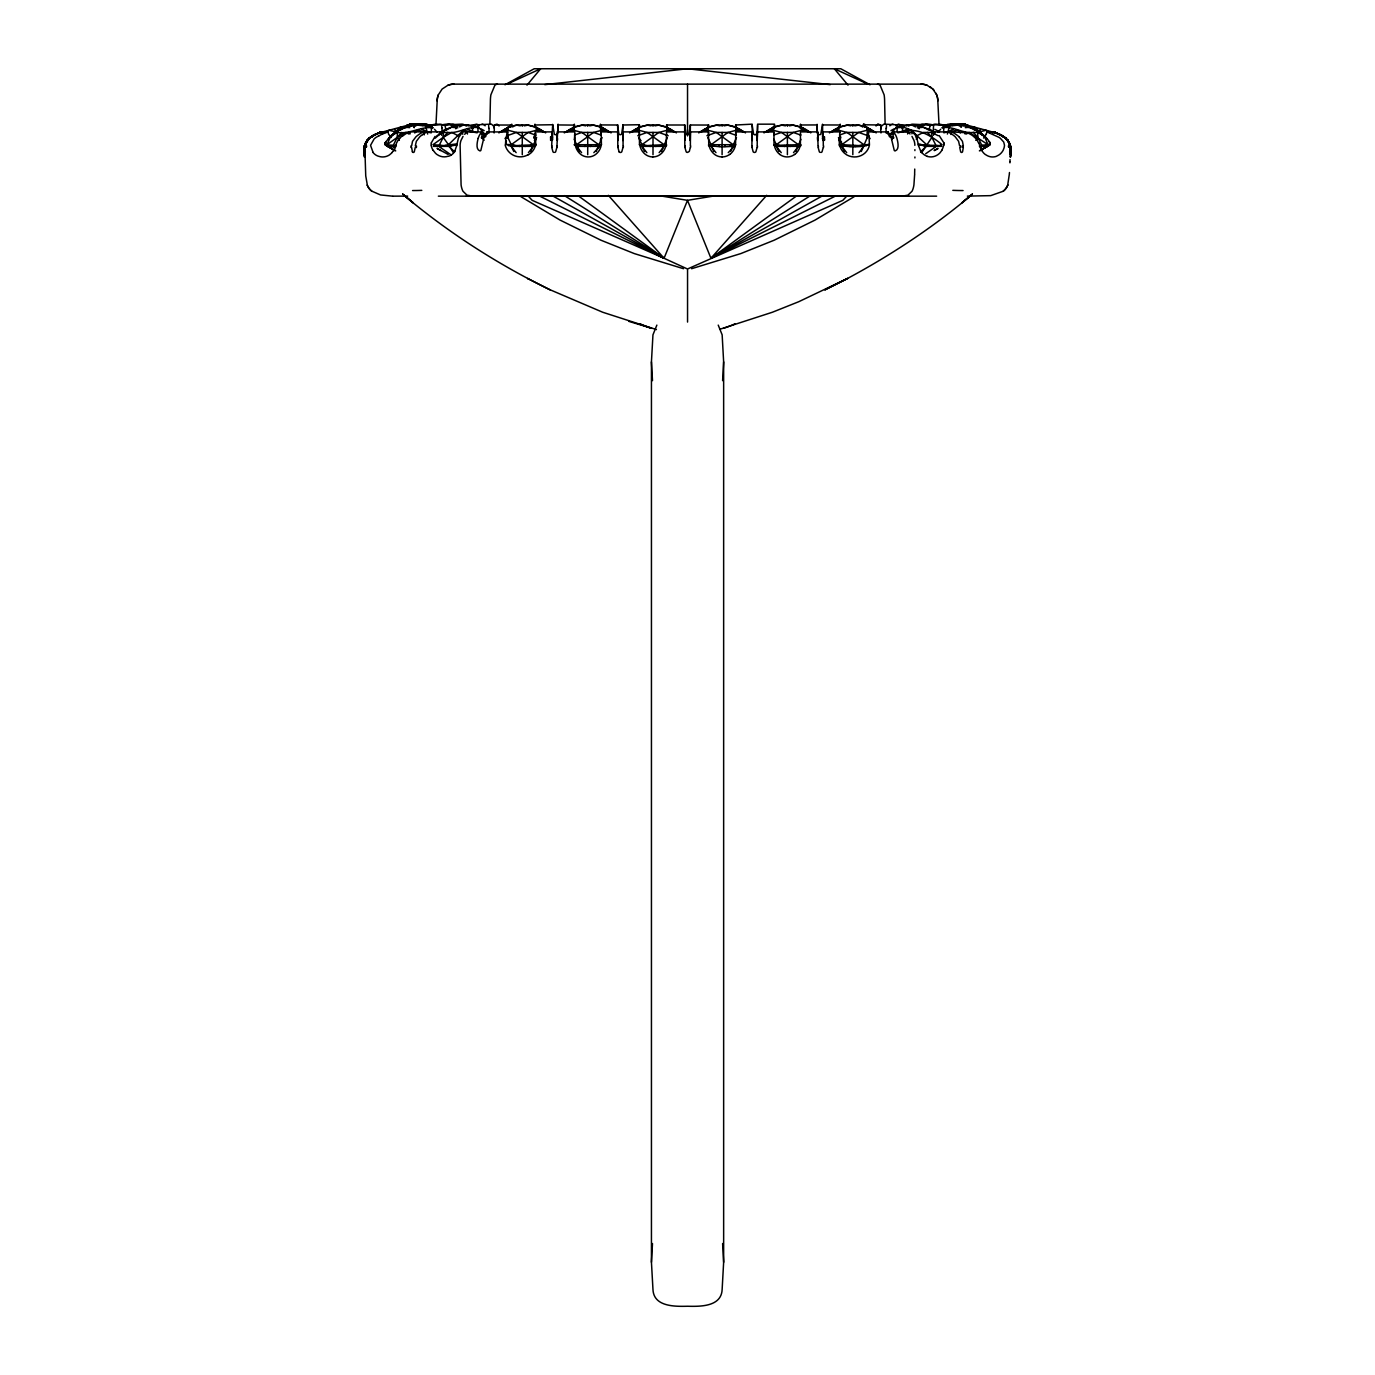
<?xml version="1.0" encoding="UTF-8"?>
<svg xmlns="http://www.w3.org/2000/svg" width="1375" height="1375" viewBox="0 0 1375 1375"><rect width="100%" height="100%" fill="white"/><g stroke="black" fill="none" stroke-linecap="round" stroke-linejoin="round"><path stroke-width="1.5" d="M510.623 124.73L510.4 127.222M684.681 124.73L686.073 134.131A1.977 1.856 -5 0 0 688.909 134.131L690.388 124.73M735.762 128.717L735.677 125.005L752.177 124.162L752.245 137.139M1009.663 151.68A15.658 1.323 86.1 0 0 1010.092 154.189L1010.075 154.928M364.925 153.398L364.942 151.027L365.733 175.862L367.314 184.989M504.986 138.669L507.066 135.73L508.131 127.239C517.567 124.128 528.292 123.836 537.47 127.841M536.422 130.281L536.422 127.239L543.795 131.794L536.422 130.281L528.12 132.43L516.433 132.43L508.131 130.281L500.758 131.794L508.131 127.239L507.066 127.841M601.855 130.281L601.855 127.239L609.228 131.794L601.855 130.281L593.57 132.43L581.866 132.43L573.581 130.281L573.581 127.239C583 124.128 593.742 123.836 602.92 127.841M617.633 124.73L617.925 140.508L617.822 137.552M667.133 130.281L667.133 127.239L674.506 131.794L667.133 130.281L658.848 132.43L647.144 132.43L638.859 130.281L638.859 127.239C648.278 124.128 659.02 123.836 668.198 127.841M684.647 125.452L684.819 145.939M736.244 130.281L736.244 127.239L743.617 131.794L736.244 130.281L727.959 132.43L716.255 132.43L707.97 130.281L707.97 127.239C717.389 124.128 728.131 123.836 737.309 127.841M690.388 145.939L690.422 131.897L708.538 131.897L708.52 134.87M801.522 130.281L801.522 127.239L808.895 131.794L801.522 130.281L793.237 132.43L781.533 132.43L773.248 130.281L773.248 127.239C785.709 122.977 800.439 124.197 810.786 132.894M822.611 125.417L822.611 132.877M870.117 138.669L868.038 135.73L866.972 127.239L874.345 131.794L866.972 130.281L858.67 132.43L846.983 132.43L838.681 130.281L838.681 127.239C848.117 124.128 858.859 123.836 868.038 127.841M364.925 154.894L364.925 153.038M364.925 153.691L365.097 146.283M774.675 127.033L774.503 124.162L757.556 124.18L757.178 140.542M817.197 125.417L817.231 132.877M914.908 156.973L914.908 157.953M617.581 125.452L618.922 134.131A1.805 1.702 -5.3 0 0 621.62 134.131L623.013 124.73M666.48 134.114L666.239 144.323A5.964 2.32 -77.6 0 1 666.188 145.045M823.075 133.633L823.058 134.492M823.075 132.275L822.783 140.439M800.542 126.981L800.525 124.145L800.577 127.858M867.384 133.203L867.402 131.897L888.009 131.897M411.606 145.956L412.534 141.298L415.989 136.761A39.084 27.741 -89.9 0 1 418.962 134.458L419.409 134.148A77.069 54.691 -89.9 0 1 423.294 131.88L409.509 131.88L407.172 132.98A55.241 46.303 69.4 0 0 402.806 135.919M455.847 128.837L455.761 125.417M622.875 137.139L623.03 125.417M623.064 145.939L623.098 131.897L639.392 131.897L639.358 134.372M817.678 132.275L817.695 140.508L817.592 139.098M822.594 133.513L822.525 137.156M867.402 132.98L866.955 138.497M364.925 152.47L365.148 145.045A5.861 5.277 -64.5 0 1 365.2 144.392L367.417 140.078L372.212 136.211M722.133 156.939L721.308 156.922A12.753 12.753 0 0 1 714.587 154.412A15.108 14.988 54.4 0 1 708.95 145.028A5.947 2.2 77.8 0 1 708.761 144.358L708.52 135.248M735.677 124.73L735.642 127.033M939.005 124.18L937.819 100.977A15.744 14.575 90 0 0 936.633 94.789L932.886 89.066L927.163 85.319A19.491 18.047 90 0 0 920.975 84.133L454.025 84.133A19.491 18.047 -90 0 0 447.82 85.319L442.114 89.066L438.367 94.772A15.744 14.575 -90 0 0 437.181 100.977L435.995 124.18M639.392 131.948L639.358 134.888M774.108 131.948L757.35 131.897L756.302 134.131A1.736 1.633 -5.3 0 1 755.339 134.681M886.359 128.253L886.445 125.417M774.4 124.97L774.314 128.734M364.942 151.817L365.045 147.555M639.358 135.214L639.495 144.341A5.947 2.2 77.9 0 0 639.684 145.045M639.444 124.73L623.03 125.005M751.919 145.939L751.953 131.897L735.677 131.897L735.711 134.991M773.987 135.386L774.108 132.636L774.005 134.767M364.942 151.233L365.011 148.414L364.977 149.6M557.081 140.216L557.167 136.761M574.475 125.108L557.941 124.936A61.548 1.341 89.9 0 1 558.078 124.18L557.906 132.877M639.358 128.717L639.444 125.159L639.495 127.033M574.475 125.159L574.406 127.841M708.538 132.361L708.452 135.3M708.434 128.717L708.52 125.056L690.388 125.005M364.959 150.305L364.994 149.377M914.736 169.056L914.616 174.573M1010.023 159.603L1009.972 161.614M575.025 144.289L574.75 131.897L557.373 131.897M914.598 175.003L913.928 184.886A14.094 5.448 -90 0 1 912.003 191.28L907.913 195.181L902.206 196.161M364.994 148.775L365.062 147.263M839.678 135.523L839.833 131.897L823.075 131.897M1009.972 161.734L1009.938 162.852M365.028 148.036L366.541 141.213M823.316 145.956L823.178 134.148M840.005 124.936L839.884 127.686M489.895 124.18L490.394 100.977A15.692 6.067 -90 0 1 490.892 94.789L494.863 85.319A19.628 7.58 -90 0 1 497.458 84.133A19.628 7.597 90 0 0 496.186 84.408M556.961 145.939L557.528 133.461M757.178 145.939L757.35 132.275M774.005 134.905L781.533 132.43L798.428 144.684L800.989 144.719M963.325 147.434L962.552 151.8A1.753 1.22 88.6 0 1 960.661 151.817L959.733 147.452M365.045 147.297L365.131 145.647M773.97 135.575L774.005 144.358A5.912 2.234 78.2 0 0 774.177 145.045M623.047 139.236L623.098 132.275M557.253 134.303L557.27 134.148A76.948 1.684 89.9 0 1 557.373 131.794M622.789 138.806L622.806 140.542L622.858 137.552M365.097 146.094L366.231 141.728M386.031 141.642L385.241 144.873L394.848 150.58M880.894 125.417L880.808 129.198M552.612 139.803L552.595 137.552M690.233 137.139L690.388 125.417M718.231 325.102L722.15 334.847L723.645 361.9L723.645 1262.233L722.15 1289.269C721.566 1306.834 700.253 1306.559 687.552 1306.25C674.833 1306.559 653.538 1306.834 652.953 1289.269L651.441 1262.233L651.441 361.9L652.953 334.847L656.872 325.102M666.652 124.73L666.72 128.717M651.441 1262.233L652.489 1243.516M722.614 380.652L723.645 361.9M901.966 128.562L902.069 127.05M919.273 125.417L919.187 128.837M415.319 145.956L416.35 141.298L419.788 136.761A38.242 27.156 89.9 0 1 422.555 134.612M690.216 137.552L690.147 140.542M757.333 137.139L757.625 125.452M1009.422 173.439L1009.473 172.511M1009.387 173.903L1007.72 184.886M557.425 140.439L557.562 138.652M839.3 138.978L839.334 144.031A5.844 2.441 76.8 0 0 839.609 145.045A14.867 14.764 51.2 0 0 846.038 154.378A15.314 15.314 0 0 0 847.241 155.152A15.778 15.778 0 0 0 863.139 154.447A14.334 14.317 0 0 0 869.447 145.062M757.316 137.552L757.264 140.439M897.153 125.417L897.102 130.969M477.984 130.969L477.933 125.538M967.519 127.256L967.862 125.022L965.8 124.695M415.216 147.469L414.287 151.817A1.753 1.238 -88.6 0 1 412.38 151.834M622.978 147.452L621.775 151.8A1.753 1.753 0 0 1 619.042 151.852M757.092 147.434L755.889 151.8A1.77 1.77 0 0 1 753.173 151.834L752.005 147.452M823.23 147.452L822.027 151.817A1.788 1.788 0 0 1 821.081 152.436M902.241 125.366L898.459 124.111L895.623 125.692M556.875 147.434L555.655 151.8A1.788 1.788 0 0 1 554.709 152.419M902.258 125.108L883.936 124.111L881.495 126.122A11.069 2.887 -89.2 0 0 880.877 127.806L880.67 128.752M690.302 147.452L689.339 151.37L687.603 152.453M600.377 124.162L600.119 127.033M893.509 132.275L893.131 135.334A11.138 3.369 88.8 0 1 891.705 139.597M887.975 132.275L887.769 134.08M431.372 130.573L431.423 124.936M534.772 127.033L534.978 124.162M535.666 144.014L535.683 138.566M869.464 144.65L869.086 138.273M933.573 125.417L933.35 129.198A10.725 7.27 -89.8 0 0 933.848 132.928L933.453 135.317M601.425 144.375L601.133 131.897L617.702 131.897L617.805 145.939M824.502 140.422L824.502 136.761M550.602 140.422L550.602 136.761M752.297 140.508L752.263 137.552M555.362 134.716A1.839 1.753 0 0 1 554.366 134.166L552.612 124.403A70.606 1.495 -89.9 0 0 552.561 124.73L535.133 125.005L535.253 127.686M961.056 125.417L967.295 124.919M574.338 124.162L574.32 127.033M907.878 132.395L907.603 133.977M365.183 144.719L367.417 140.078L372.848 135.85M365.355 143.963A5.912 5.156 -63.7 0 0 365.2 145.045L365.544 143.189M367.658 139.803L365.217 144.409A5.861 5.225 -65.7 0 0 365.183 145.045L369.308 138.239A21.57 21.536 79.9 0 1 371.336 136.761A32.88 32.502 62.2 0 1 373.072 135.712L374.086 135.162A35.011 34.977 23.7 0 0 371.319 136.761A21.914 21.656 65.7 0 0 369.239 138.256L367.022 140.577M916.334 139.391L916.936 135.73L911.814 130.281L903.719 127.239L895.95 127.841L889.625 134.905L889.316 136.572L893.595 138.342M934.966 132.395L934.003 133.066M912.467 132.275L893.544 131.897A68.372 18.184 89.9 0 1 896.053 135.953L896.38 136.761A22.12 5.895 90 0 1 896.947 138.445C897.909 142.02 899.645 149.428 895.159 150.923A1.753 1.753 0 0 1 894.283 150.511L891.189 137.672A23.152 6.119 89.8 0 0 890.828 136.795L890.312 135.644M943.697 130.573L943.903 124.97L935.688 124.128A25.42 20.247 -80.4 0 0 934.141 124.266L929.638 125.881M943.989 125.228L939.503 125.022M944.075 125.056L940.38 124.386M890.553 136.916L888.645 134.578M891.98 137.5L890.725 135.936M921.181 144.444L918.448 143.894L918.259 144.873L939.314 145.561L942.081 144.684C930.995 135.472 916.902 126.998 902.034 131.794L907.758 128.752M941.755 146.352L926.286 146.352L923.725 145.681L923.914 144.719M921.663 152.659L931.923 137.363L931.631 130.281C920.494 125.847 907.311 122.272 895.95 127.841M928.881 146.248L929.07 145.269M933.539 146.523L933.711 145.561M937.475 146.523L937.664 145.561M940.603 146.248L940.792 145.269M989.072 141.642L990.275 143.069L989.605 144.444L979.67 145.561L979.481 146.523L981.475 146.919L981.802 145.252L977.866 137.363L973.363 132.43C962.328 133.805 952.738 125.486 941.892 127.841C958.719 120.794 980.564 127.377 990.275 143.069L989.45 145.183L980.255 150.58M981.475 146.919L983.606 145.561M983.417 146.523L985.273 145.561M985.119 146.3L986.734 145.269M980.306 150.408L987.697 146.352L988.023 144.684L984.173 135.73L977.47 132.43L973.363 132.43M988.728 145.681L988.917 144.719M989.691 142.381L989.862 144.873M989.914 143.825L990.103 142.863M505.863 138.273L505.467 144.667M456.637 145.784L455.005 150.562M690.267 140.439L690.422 132.275M431.252 142.948L435.102 136.383M534.188 138.325L534.566 136.606M535.202 138.514L534.411 140.473M365.183 145.045A5.998 5.414 -62.6 0 1 365.269 144.272L368.861 138.634A21.742 21.725 81.9 0 1 371.542 136.606M862.383 127.033L863.448 124.162M947.873 132.275L947.358 134.062M980.461 128.752L979.653 131.777L982.678 134.733M600.927 138.738L600.342 140.198M506.516 135.592L506.962 133.994M368.242 139.202L365.286 144.066A5.998 5.483 -60.9 0 0 365.131 145.045A5.912 5.259 -61.9 0 1 365.269 143.928L365.681 142.811M557.82 132.705L557.941 125.417M365.286 144.031L365.578 143.069M951.294 133.633L951.019 134.492M478.122 138.359C477.297 141.917 475.406 149.428 479.944 150.923A1.753 1.753 0 0 0 480.82 150.511L483.914 137.672A23.152 6.119 -89.8 0 1 484.275 136.795L484.791 135.644M987.061 132.275L994.142 132.172A68.011 65.416 -89.8 0 1 1001.808 135.592A33.12 32.742 -61.7 0 1 1003.664 136.761L1007.858 140.405L1009.748 144.238A5.998 5.483 60.7 0 1 1009.869 145.045A5.912 5.277 61.8 0 0 1009.731 143.911C1004.523 136.125 1009.439 140.817 1009.903 146.077M987.147 132L998.955 137.311A22.756 21.828 -84.3 0 1 1000.433 138.359L1003.698 142.02L1004.489 145.2A11.034 8.25 84.7 0 1 1003.973 148.173L1003.08 150.459A16.672 11.722 89.8 0 1 997.528 155.702L996.084 156.441A23.512 16.483 -89 0 1 991.461 156.905A23.788 16.672 -89.4 0 1 989.966 156.647A22.533 15.692 89.1 0 1 985.548 154.584L985.359 154.55A19.216 13.252 87.8 0 1 983.538 152.9L981.544 150.425M992.681 134.028L993.506 131.931A79.698 78.203 -21.7 0 1 998.577 133.925M1009.817 144.702L1007.978 140.559L1003.664 136.761A38.964 38.947 -87.2 0 0 999.487 134.458L998.869 134.148A77.55 76.02 21.9 0 0 993.489 131.966L993.489 131.966A79.011 78.925 37 0 1 998.542 133.977L998.577 134.028A79.681 78.048 -19 0 0 993.472 132A76.622 76.553 -18.1 0 1 998.817 134.114L1000.192 134.802M823.952 139.442L824.089 137.38M965.491 132.275L964.906 133.856M391.205 136.847L397.53 130.281C408.702 125.795 421.816 122.289 433.194 127.841C421.145 126.053 410.042 134.423 397.633 132.43L390.913 135.73L384.828 143.069L385.241 144.873L395.725 150.872M551.014 139.82L551.152 137.775M846.983 195.869L842.841 200.338L687.5 269.002L664.056 258.277L687.5 200.338L714.605 195.869M394.797 150.408L387.406 146.352L387.08 144.684L390.913 135.73L397.53 130.281L397.238 137.363L393.302 145.252L393.628 146.919L395.622 146.523L395.433 145.561L386.186 144.719L385 142.863M986.425 133.977L983.589 138.05M530.698 151.508L536.645 137.517M596.148 151.508L602.078 137.517M661.427 151.508L667.373 137.517M730.538 151.508L736.467 137.517M795.816 151.508L800.92 139.305M861.266 151.508L868.038 135.73L858.67 132.43L841.792 144.684L839.231 144.719M385.189 143.825L385.413 142.381M876.013 125.984L877.886 124.162M365.819 142.484L367.314 140.216M941.892 150.356L939.933 152.917A19.405 13.75 88.3 0 1 938.214 154.395L937.991 154.602A23.323 16.345 -89.4 0 1 928.073 156.595L927.3 156.458M557.391 133.684L557.081 134.131A1.736 1.633 -5.4 0 1 556.119 134.681M393.594 150.425L392.167 152.367M463.031 136.383L461.02 140.405A8.68 3.352 90 0 0 460.109 145.166L461.089 184.989A14.094 5.448 -90 0 0 462.997 191.28L466.984 195.147L472.691 196.161M398.389 139.666L396.516 143.034A6.497 2.338 -71.8 0 0 396.103 145.011M975.734 140.284L977.866 137.363L977.573 130.281L982.455 135.575M528.413 152.659L533.311 146.352L535.872 145.681M593.845 152.659L601.322 144.719L574.114 144.719L576.675 146.352L598.744 146.352M659.123 152.659L664.039 146.352L666.6 145.681M728.234 152.659L735.711 144.719L708.503 144.719M793.513 152.659L798.428 146.352L800.989 145.681M858.962 152.659L863.861 146.352L868.862 144.444L858.447 145.561L841.792 144.684L838.458 137.517M889.848 125.812L891.189 124.609M366.936 140.662L367.984 139.477A20.436 19.662 -89.9 0 1 371.336 136.778A32.914 32.536 46.8 0 1 373.089 135.73L373.158 135.661A71.019 68.32 89.8 0 1 381.597 131.931L383.917 131.897M388.231 138.995L390.913 135.73M526.986 85.13L540.667 68.75L506.945 84.202M367.177 140.439A8.68 8.044 -90 0 0 364.994 145.166A8.68 8.044 90 0 1 367.177 140.439L368.947 138.566A20.986 20.986 0 0 1 371.336 136.761A33.808 33.773 -32.4 0 1 373.708 135.352A28.72 28.669 -34 0 0 368.844 138.583A29.494 29.459 6.5 0 1 374.172 135.162L374.052 135.18M464.647 134.303L466.95 132M766.683 195.319L710.944 258.277L687.5 200.338L660.395 195.869M938.111 132.086L940.637 129.25M640.664 140.577L639.53 138.72M401.741 132.43L397.238 137.363L387.08 144.684M481.508 138.342L485.787 136.572L485.478 134.905L479.153 127.841C468.308 125.486 458.734 133.908 447.683 132.43L443.18 137.363L433.022 144.684L443.661 145.561L456.655 143.894L456.844 144.873L448.817 146.352L433.348 146.352M414.786 132.997L417.347 130.281L431.269 132.825M453.441 152.659L448.491 144.684L463.289 130.281L477.211 132.825M478.139 138.445A22.12 5.895 -90 0 1 478.723 136.881L479.067 136.005A68.372 18.184 -89.9 0 1 481.559 131.966L462.636 131.88L458.958 137.036A24.836 6.961 -87.7 0 0 458.717 137.483A22 6.153 -87.7 0 0 458.287 138.634L456.741 145.045A11.258 7.305 -85.4 0 1 456.672 145.802M399.541 138.273L402.634 135.644M390.895 136.211L400.297 127.239L406.209 127.6M920.511 151.852L926.286 146.352M481.319 137.38L486.458 134.578M908.617 125.881L911.212 124.42A22.241 13.475 82.3 0 1 912.588 124.18L929.827 125.005L928.623 124.73A67.392 47.644 -89.9 0 0 926.183 124.317L923.742 124.111A30.491 21.57 -89.9 0 0 922.041 124.162L917.228 125.984M971.317 195.164C933.195 227.27 891.413 254.908 847.533 278.455L798.755 301.709L772.389 312.245L719.727 329.312M438.522 134.372C449.23 125.228 466.125 122.272 479.153 127.841M1003.114 191.28A14.094 13.045 -90 0 0 1007.772 185.041A14.094 13.045 90 0 1 1003.114 191.28L990.688 195.645L967.364 196.109M795.781 196.505L710.944 258.277L835.57 195.989M921.044 125.984L925.839 124.162A30.611 21.639 89.9 0 1 927.575 124.111L928.778 124.18A61.514 43.467 89.9 0 1 932.422 124.747L942.081 125.005M902.275 126.225L903.822 125.091L902.017 131.794L897.892 132.825M948.217 126.225L949.781 125.091L947.959 131.794L943.834 132.825M925.702 153.725L935.533 146.919L935.859 145.252L931.923 137.363L927.42 132.43L923.33 132.43L916.936 135.73L926.612 144.684M422.538 134.595L423.208 134.148A77.069 54.742 89.9 0 1 427.092 131.88L440.911 131.88L441.667 135.3M385.688 132.464L388.97 130.281L395.433 131.794L394.642 128.752M440.086 132.43L440.945 132.017M533.311 146.352L511.242 146.352L506.241 144.444L511.242 144.684L528.12 132.43L535.614 135.077M579.288 151.508L576.675 144.684L593.57 132.43L601.047 135.077M664.039 146.352L641.953 146.352L639.392 144.719L641.953 144.684L658.848 132.43L668.198 135.73M713.677 151.508L711.064 144.684L727.959 132.43L735.436 135.077M798.428 146.352L776.342 146.352L773.781 144.719L776.342 144.684L793.237 132.43L800.714 135.077M396.997 131.777L401.569 128.752M447.511 128.752L442.939 131.777L443.472 130.281L443.18 137.363L439.244 145.252L439.57 146.919L451.034 154.859M854.253 196.642L815.048 220.086L774.125 240.23L740.816 253.584L691.591 268.709M810.614 195.594L710.944 258.277L822.972 195.525M498.867 132.894L505.433 128.855M564.317 132.894L570.866 128.855M573.581 130.281L566.208 131.794L573.581 127.239L572.516 127.841M629.595 132.894L636.161 128.855M638.859 130.281L631.486 131.794L638.859 127.239L637.794 127.841M698.706 132.894L705.255 128.855M707.97 130.281L700.597 131.794L707.97 127.239L706.905 127.841M763.984 132.894L770.55 128.855M773.248 130.281L765.875 131.794L773.248 127.239L772.183 127.841M829.434 132.894L835.983 128.855M838.681 130.281L831.308 131.794L838.681 127.239L837.616 127.841M372.247 136.194L373.209 135.644M979.378 150.872L989.966 144.736M934.312 150.58L938.042 148.466L934.364 150.408M890.914 130.625L894.283 128.769M504.986 84.769L534.188 68.75L840.812 68.75L870.014 84.769M379.036 135.644L376.234 137.277A21.811 20.866 85.7 0 0 374.206 138.806L370.648 145.131A11.223 8.439 -84.6 0 0 370.666 145.698L372.866 151.834M942.769 125.984L949.231 124.197M400.452 129.972L405.608 127.239L409.802 127.652M446.394 129.972L451.567 127.239L457.841 127.841M953.717 128.752L947.977 131.777L957.756 130.281L960.317 132.997M413.634 126.93L417.123 125.091L422.984 125.761M459.594 126.93L463.083 125.091L468.927 125.761M966.075 134.08L969.272 132.43L988.023 144.684M374.447 134.973L375.65 134.389M374.894 134.75L375.323 134.544A38.311 38.294 88.1 0 0 371.319 136.761A21.914 21.605 82.5 0 0 369.291 138.308M436.872 135.73L443.575 132.43L447.683 132.43M376.819 133.839L375.512 134.441A39.016 39.016 0 0 0 371.319 136.761A39.789 39.789 -87.1 0 1 375.822 134.32L381.288 132M387.991 131.931L382.422 134.028L381.614 131.983A76.948 76.931 -87.4 0 0 376.131 134.148L375.598 134.406A38.998 38.998 0 0 0 371.319 136.761A39.789 39.772 -88.3 0 1 375.822 134.32L376.183 134.131A76.948 76.88 18.3 0 1 381.58 131.897L388.111 132.275A24.2 20.522 87 0 0 388.558 134.062L391.033 137.569M943.353 125.709L948.028 124.334M382.525 133.994L381.133 134.612A50.909 48.28 -83 0 0 379.087 135.747M500.775 131.777L508.131 128.752M566.225 131.777L573.564 128.752M631.503 131.777L638.859 128.752M700.614 131.777L707.97 128.752M765.892 131.777L773.248 128.752M831.325 131.777L838.681 128.752M477.847 124.987L479.016 124.575M574.389 135.077L581.866 132.43L598.744 144.684M637.794 135.73L647.144 132.43L664.039 144.684L666.6 144.719M706.905 135.73L716.255 132.43L733.15 144.684M839.489 135.077L846.983 132.43L863.861 144.684M723.336 328.316L723.714 328.195A94.463 94.463 0 0 0 726.739 327.233L732.394 325.033A38.655 38.655 0 0 0 734.852 323.795M508.939 127.291L516.433 125.091L520.317 125.847M574.389 127.291L581.866 125.091L585.767 125.847M639.667 127.291L647.144 125.091L651.045 125.847M708.778 127.291L716.255 125.091L720.156 125.847M774.056 127.291L781.533 125.091L785.434 125.847M839.489 127.291L846.983 125.091L850.884 125.847M457.909 125.984L453.08 124.162A30.353 21.553 89.9 0 0 451.412 124.111L449.556 124.231A64.161 45.564 89.9 0 0 446.462 124.747L445.311 124.987L461.88 124.128A25.506 15.348 -82.3 0 1 463.048 124.266L466.297 125.881M380.978 132.43L408.306 125.091L412.259 125.658M892.048 124.266L893.028 124.111M889.625 134.905L893.75 133.856M533.311 144.684L516.433 132.43L507.066 135.73L511.242 144.684L516.656 145.561L535.872 144.719M638.619 137.517L641.953 144.684L647.384 145.561L664.039 144.684M773.85 139.305L776.342 144.684L779.023 145.269L798.428 144.684M904.166 125.847L907.93 125.091M950.108 125.847L953.872 125.091M431.355 124.919L432.472 124.73M482.041 195.955L479.961 196.109M431.527 124.884L439.897 124.162A23.186 18.408 80.6 0 1 441.272 124.352L445.311 125.898L445.586 129.198A10.725 7.906 -89.8 0 1 445.569 130.127M524.219 125.847L528.12 125.091L535.614 127.291M589.669 125.847L593.57 125.091L601.047 127.291M654.947 125.847L658.848 125.091L666.325 127.291A79.458 1.186 88.5 0 1 666.359 127.016M724.058 125.847L727.959 125.091L735.436 127.291M789.336 125.847L793.237 125.091L800.714 127.291M854.769 125.847L858.67 125.091L866.164 127.291M432.541 124.695L436.82 124.162M954.009 124.506L965.525 124.661M409.337 124.678L407.241 125.005L411.881 125.005M407.584 127.273L407.241 125.005L410.403 124.523M407.464 126.38L407.963 124.884M407.378 125.812L418 124.42M408.702 124.764L408.925 124.73A70.589 70.572 87.2 0 1 411.52 124.403L414.442 124.162A60.448 60.414 35.1 0 0 408.925 124.747A74.989 72.136 89.8 0 1 411.778 124.369L414.425 124.162M956.192 124.214L954.405 124.438L966.642 124.816M958.512 124.111L963.445 124.386A75.144 72.291 -89.8 0 1 966.075 124.73A58.317 58.3 -65.8 0 0 959.939 124.094L959.011 124.111A28.875 28.841 -32.3 0 0 955.591 124.248L954.422 124.438L957.344 124.128M733.15 146.352L722.098 146.919L708.503 145.681M962.844 125.658L966.797 125.091L994.125 132.43M863.861 146.352L852.827 146.919L839.231 145.681M409.475 124.661L420.595 124.438L417.003 124.111L418.069 124.145M409.956 124.592L411.898 124.352M410.472 124.523L417.398 124.128A27.569 27.277 -88.9 0 1 418.223 124.162L420.578 124.438L418.223 124.162A29.202 28.084 89.7 0 0 417.416 124.128A27.569 27.277 88 0 1 418.223 124.162A30.37 30.353 0 0 0 415.886 124.128L415.061 124.128A57.973 57.956 66.1 0 0 408.925 124.747A67.53 67.513 -87.1 0 1 412.328 124.317L416.109 124.111A28.703 28.669 31.9 0 1 419.409 124.248L421.077 124.523M906.177 125.761L912.02 125.091L915.509 126.93M952.119 125.761L957.98 125.091L961.469 126.93M544.792 84.631L687.5 68.75L830.208 84.631M877.989 124.145L880.911 125.005L864.583 124.798M387.406 146.352L393.628 146.919M917.262 127.841L923.536 127.239L928.709 129.972M965.302 127.652L969.478 127.239L974.652 129.972M412.07 124.334L413.136 124.248A64.298 64.298 0 0 0 408.925 124.747A63.061 62.734 -4.2 0 1 413.548 124.317M413.48 124.214L413.634 124.214A63.13 63.009 -1.9 0 0 408.908 124.644A71.053 70.022 -58.5 0 1 411.589 124.317L417.227 124.111M956.57 124.18L956.777 124.162A29.803 28.669 -89.7 0 1 957.859 124.111L962.105 124.266M968.894 127.6L974.789 127.239L979.636 131.794L986.133 130.281L989.416 132.464M415.817 124.111A30.491 30.491 0 0 1 418.223 124.162A30.663 30.645 -88.3 0 0 415.748 124.111L413.72 124.197L415.834 124.111A30.68 30.663 -87.5 0 1 418.223 124.162A30.353 30.353 88.3 0 0 415.886 124.111L416.109 124.111A28.755 28.737 28 0 1 419.409 124.266L419.994 124.334M949.988 124.145L952.686 124.111M414.597 124.145L414.666 124.145A31.728 31.694 1.8 0 1 419.409 124.266A29.666 29.648 -28.3 0 0 415.559 124.128A29.734 29.717 -32.2 0 1 419.409 124.248A31.694 31.677 -2.2 0 0 414.769 124.162L414.098 124.18A61.6 61.583 -87.3 0 0 408.925 124.747A67.684 66.55 -54.6 0 1 412.517 124.403L413.411 124.231A64.195 64.178 87 0 0 408.925 124.747A59.744 59.709 -36.5 0 1 414.614 124.145A59.709 59.692 -55.8 0 0 408.925 124.73A67.358 67.358 0 0 1 412.362 124.317M421.798 190.369L419.65 190.438A70.916 5.019 -6 0 1 416.195 190.523L412.569 190.558M950.348 124.128L953.545 124.145M957.636 124.128L959.939 124.128A58.352 58.317 -33 0 1 966.075 124.764A67.547 67.547 0 0 0 962.689 124.317L959.784 124.128M415.284 124.128L416.35 124.111M961.125 124.197L959.269 124.111A30.903 30.886 87.5 0 0 956.777 124.162A28.6 28.291 85.4 0 1 958.048 124.111L958.289 124.111M473.241 196.161L478.345 196.109M407.636 196.109L393.147 196.161M510.434 125.056L494.192 125.005L497.097 124.145L499.091 125.984M600.566 124.936L617.633 125.005M684.681 125.005L666.634 125.005L666.686 126.998M800.508 125.005L817.197 124.936A67.495 1.255 -89.9 0 0 817.111 124.317L817.386 132.705M840.005 125.005L822.611 124.936A64.195 1.169 89.9 0 0 822.508 124.231L820.823 134.131A1.822 1.719 -5.2 0 1 819.844 134.681M434.981 125.005L431.08 125.005L442.664 124.73A67.323 47.781 -89.9 0 1 445.122 124.317L447.597 124.111A30.422 21.588 -89.9 0 1 449.281 124.162L454.094 125.984M764.517 131.691L768.797 131.691M487.094 131.897L507.616 131.983M551.977 131.897L535.202 131.897L535.528 136.761M817.678 131.897L800.491 131.897L800.405 144.306A5.947 2.32 -77.9 0 1 800.353 145.045A15.108 15.108 0 0 1 794.681 154.516M934.209 131.897L947.959 131.897A76.828 54.33 -89.9 0 1 951.792 134.148L952.239 134.441A38.998 27.569 -89.9 0 1 955.195 136.744L958.598 141.298L959.63 145.939M927.42 132.43L931.528 132.43L938.231 135.73M466.297 196.023L908.703 196.023M438.367 196.161L936.633 196.161M415.955 124.111L416.952 124.111M652.816 156.939L652.163 156.922A12.633 12.633 0 0 1 645.373 154.412A15.108 14.988 54.6 0 1 639.753 145.028M894.988 196.109L892.959 195.955M896.569 196.109L902.017 196.161M963.067 190.558L958.908 190.523A70.916 5.019 6 0 1 955.505 190.438L952.806 190.352M392.58 196.161L380.531 194.941L371.92 191.211A14.094 13.045 -90 0 1 367.228 185.041A14.094 13.045 90 0 0 371.886 191.28M424.995 124.145L421.541 124.145L426.508 124.266M481.972 124.111L482.952 124.266M962.328 124.283L963.256 124.369A71.208 70.159 58.3 0 1 966.092 124.661A63.611 63.473 2.5 0 0 961.641 124.128L960.919 124.18A61.858 61.823 87.3 0 1 966.075 124.747A64.728 63.645 54.4 0 0 961.658 124.352A63.525 63.198 4.5 0 1 966.058 124.85A67.478 67.461 -87.2 0 0 962.655 124.317L961.795 124.231A64.694 64.677 87.1 0 1 966.075 124.747A60.156 60.122 37.1 0 0 960.523 124.162L960.352 124.145A31.9 31.883 2.9 0 0 955.591 124.248A28.944 28.909 -28.2 0 1 959.028 124.111M960.884 124.18L961.073 124.18A61.634 61.634 0 0 1 966.075 124.747A60.105 60.087 55.1 0 0 960.506 124.128L960.403 124.145A31.934 31.9 -2.5 0 0 955.591 124.266A29.837 29.82 28.4 0 1 959.544 124.128A29.923 29.906 33.2 0 0 955.591 124.248M425.305 124.162L431.819 125.692M961.916 124.248L962.964 124.352M986.562 146.248L987.697 146.352M963.136 124.369L965.112 124.592M957.017 124.42L961.125 125.005M426.955 124.334L432.18 125.984M921.044 145.183L923.725 145.681M467.173 125.091L470.938 125.847M421.231 125.091L424.995 125.847M863.723 124.111L864.033 124.231A64.642 8.078 -83.9 0 1 864.6 124.128M481.336 133.856L485.478 134.905M656.442 329.587L602.714 312.245L549.192 289.386C497.2 263.948 448.13 232.392 403.786 195.164M683.513 268.709L634.288 253.584L600.978 240.23L560.055 220.086L520.85 196.642M651.767 328.316L628.856 321.372M651.389 328.195L651.475 328.23A94.463 94.463 0 0 1 648.347 327.233L642.881 325.102A38.655 38.655 0 0 1 640.252 323.795M892.117 136.761L893.784 137.38M994.108 132.155L993.97 132.103A65.587 63.095 89.7 0 1 1002.461 135.953L1003.802 136.847A21.57 21.553 -81 0 1 1005.675 138.239L1006.38 138.858M866.972 128.752L874.328 131.777M801.522 128.752L808.878 131.777M736.244 128.752L743.6 131.777M667.133 128.752L674.489 131.777M601.855 128.752L609.211 131.777M536.422 128.752L543.778 131.777M996.617 133.152L998.542 133.994A79.011 78.908 32.5 0 0 993.506 131.948A76.639 76.536 -15.2 0 1 998.817 134.131L998.8 134.114A76.622 76.605 87.3 0 0 993.506 131.931A76.639 76.605 -86.9 0 1 998.869 134.148L998.766 134.114A76.588 76.588 0 0 0 993.506 131.931A76.639 76.605 -87.5 0 1 998.869 134.148L998.714 134.08A76.622 76.605 87.4 0 0 993.506 131.931M608.317 195.319L664.056 258.277L532.159 200.338L528.017 195.869M868.055 84.202L834.333 68.75L848.014 85.13M1005.709 138.308A21.931 21.605 -82.5 0 0 1003.647 136.795A38.93 38.93 -88.1 0 0 999.487 134.458L999.195 134.303A39.669 39.669 0 0 1 1003.681 136.744A21.003 21.003 0 0 1 1006.139 138.617L1008.27 140.938M539.43 195.989L664.056 258.277L579.219 196.505M550.086 289.833L527.57 278.455L528.378 278.867M458.167 135.73L451.773 132.43L443.18 137.363L448.491 144.684M409.028 134.08L405.831 132.43L397.238 137.363L399.369 140.284M467.328 128.752L473.069 131.777L471.281 125.091L472.828 126.225M421.386 128.752L427.127 131.777L425.322 125.091L426.886 126.225M1008.098 140.714L1006.758 139.202A20.934 20.144 89.9 0 0 1003.664 136.778A33.584 33.55 32.5 0 0 1001.378 135.403L1001.481 135.472A28.583 28.531 34.3 0 1 1006.156 138.583L1009.817 144.702M1001.361 135.403L1003.664 136.761A39.497 39.48 87.1 0 0 999.195 134.32A39.497 39.48 88.4 0 1 1003.681 136.744A34.959 34.925 -24.7 0 0 1000.88 135.145L1001.017 135.214A29.391 29.356 -6.8 0 1 1006.191 138.6A21.742 21.725 -82.2 0 0 1003.475 136.606M448.147 154.464L437.044 148.38L440.791 150.58M480.82 128.769L484.172 130.625M483.811 124.609L485.152 125.812M552.028 195.525L664.056 258.277L564.386 195.594M652.867 252.003L664.056 258.277M511.758 124.162L512.875 127.033M869.67 128.855L876.219 132.894M738.942 128.855L745.508 132.894M669.831 128.855L676.397 132.894M604.553 128.855L611.119 132.894M539.12 128.855L545.669 132.894M973.534 128.752L978.106 131.777M927.592 128.752L934.931 132.997M930.188 86.883L931.58 87.897M973.483 136.383L975.631 138.325M840.675 140.473L839.867 138.514A9.677 2.63 -78.7 0 1 839.627 136.727M402.72 194.064L413.239 202.83L402.72 194.064M802.587 127.841L805.2 130.161M908.067 132L910.027 133.942M939.228 135.644L943.903 142.931M448.817 146.352L454.592 151.852M958.994 136.761L962.431 141.298L963.342 145.939M912.536 131.897L914.788 134.612M932.886 89.066L934.038 90.355M434.466 129.25L436.992 132.086M1007.273 139.752L1009.216 142.57M984.173 135.73L986.872 138.995M479.394 125.692L476.781 124.128L472.828 125.039L491.408 124.111L493.608 126.122A11.069 2.887 89.2 0 1 494.227 127.806L494.295 129.198A10.588 3.369 89.4 0 1 494.106 132.963M841.792 144.684L841.792 146.352L846.691 152.659M776.342 144.684L776.342 146.352L781.258 152.659M711.064 146.352L715.98 152.659M641.953 144.684L641.953 146.352L646.869 152.659M576.675 146.352L581.573 152.659M511.242 144.684L511.242 146.352L516.141 152.659M911.969 136.383L913.98 140.405A8.68 3.352 -90 0 1 914.891 145.166L914.822 145.338M619.094 151.8L617.891 147.452M977.023 140.061L978.622 143.017M921.009 151.869L918.552 145.75M433.28 150.373L435.222 152.934A19.456 13.836 -87.7 0 0 436.923 154.464L437.216 154.636A23.306 16.448 -88.9 0 0 447.855 156.303L448.645 156.234A16.947 11.859 89.9 0 0 455.211 150.838M915.441 135.644L916.438 137.448M1008.614 141.47L1009.852 145.303M1008.769 141.711L1009.714 144.048M841.792 146.352L844.387 151.508M776.342 146.352L778.955 151.508M641.953 146.352L644.566 151.508M511.242 146.352L513.837 151.508M823.952 137.775L824.502 139.7M550.602 137.5L551.152 139.442M707.73 137.517L711.064 144.684M574.183 139.305L576.675 144.684M412.397 151.817L411.623 147.452M935.928 93.242L936.633 94.772A15.744 14.575 -90 0 1 937.819 100.977M1009.422 143.086L1007.686 140.216L1009.766 144.375A5.878 5.294 64.3 0 1 1009.869 145.045L1010.075 154.43M817.472 132.963L818.125 134.131A1.822 1.719 -5.2 0 0 819.087 134.681M410.231 133.856L409.647 132.275M552.303 140.439L551.994 134.062A76.948 1.633 -89.9 0 1 551.977 131.794M1009.319 142.811L1009.748 144.255A5.998 5.414 62.5 0 1 1009.817 145.045A5.912 5.156 63.6 0 0 1009.628 143.928M917.039 138.892L918.448 145.045A11.223 7.202 85.3 0 0 918.586 145.75M424.188 134.905L423.397 132.275M427.694 134.062L427.556 133.633A25.558 18.477 -89.5 0 1 427.109 132.327M868.038 133.994L868.467 135.575M752.159 140.439L751.953 132.275M508.097 138.497L507.616 132.086M840.194 124.162L840.417 127.033M840.555 136.606L840.847 137.947M1009.645 143.756L1009.766 144.375A5.861 5.225 65.6 0 1 1009.817 145.045L1009.628 143.722L1009.852 145.045M467.483 134.028L467.208 132.395M484.361 135.936L484.55 136.916M451.189 144.719L451.378 145.681M446.033 145.269L446.222 146.248M441.375 145.561L441.564 146.523M437.439 145.561L437.628 146.523M434.311 145.269L434.483 146.248M391.497 145.561L391.669 146.523M388.352 145.269L388.541 146.248M386.186 144.719L386.375 145.681M413.944 124.987L414.012 125.417A21.209 20.711 -71.1 0 1 414.236 126.998L414.219 127.755M600.583 125.056L600.652 128.734M487.334 134.08L487.128 132.275M708.52 127.033L708.52 124.73M481.594 132.275L481.972 135.334A11.138 3.369 -88.8 0 0 484.086 140.302M684.905 147.452L686.177 151.8A1.942 1.942 0 0 0 687.191 152.419M817.592 138.961L817.455 137.552M818.125 147.434L819.345 151.8A1.788 1.788 0 0 0 820.291 152.419M551.77 147.469L552.973 151.817A1.788 1.788 0 0 0 553.936 152.436M535.425 135.575L535.322 134.045M473.034 127.05L473.12 128.562M684.87 137.552L684.991 140.284L684.716 131.897L666.497 131.897L666.583 135.3M684.836 137.139L684.681 132.43M722.614 1243.516L723.645 1262.233M651.441 361.9L652.489 380.652M617.788 137.139L617.633 132.43M441.77 127.789L441.719 126.844A25.558 18.494 -89.6 0 0 441.65 125.4M1009.869 145.492L1009.972 148.191M494.209 125.417L494.295 128.253M488.658 125.417L488.744 128.253M1009.886 145.853L1010.058 152.178M1009.903 146.283L1009.955 147.297M817.781 134.148L818.039 145.939M1009.938 147.159L1010.006 149.17M885.105 124.18L884.606 100.977A15.692 6.084 -90 0 0 884.108 94.789L880.138 85.319A19.628 7.597 -90 0 0 877.525 84.133A19.628 7.58 90 0 1 878.831 84.408M1009.972 147.744L1010.075 152.745M551.684 145.956L552.527 126.844M1009.989 148.38L1010.041 150.614M1010.006 148.844L1010.023 149.875M552.595 137.156L552.544 133.822M864.755 127.205L864.72 125.314M735.762 135.3L735.694 131.983M1010.041 150.408L1010.058 152.006M800.525 135.283L800.508 134.114M752.211 125.452L753.62 134.131A1.77 1.702 0 0 0 754.961 134.75M735.711 135.231L735.556 144.341A5.947 2.338 -77.7 0 1 735.505 145.045A15.108 15.091 0 0 1 729.73 154.516M601.202 135.334L601.15 131.983M574.802 133.994L574.802 135.334M914.891 149.652L914.908 150.614M551.977 133.633L551.977 132.275M687.534 84.133L687.534 135.919M866.422 144.719L866.422 145.681M861.197 145.269L861.197 146.248M855.645 145.561L855.645 146.523M852.827 125.091L852.827 126.225M852.827 132.43L852.827 154.705M850.008 145.561L850.008 146.523M844.456 145.269L844.456 146.248M824.089 138.858L824.089 139.82M795.764 145.269L795.764 146.248M790.195 145.561L790.195 146.523M787.394 125.091L787.394 126.225M787.394 132.43L787.394 154.705M784.575 145.561L784.575 146.523M779.023 145.269L779.023 146.248M730.469 145.269L730.469 146.248M724.917 145.561L724.917 146.523M722.098 125.091L722.098 126.225M722.098 132.43L722.098 154.705M719.297 145.561L719.297 146.523M713.728 145.269L713.728 146.248M687.552 269.758L687.552 322.077M661.358 145.269L661.358 146.248M655.806 145.561L655.806 146.523M653.005 125.091L653.005 126.225M653.005 132.43L653.005 154.705M650.186 145.561L650.186 146.523M644.634 145.269L644.634 146.248M596.08 145.269L596.08 146.248M590.528 145.561L590.528 146.523M587.709 125.091L587.709 126.225M587.709 132.43L587.709 154.705M584.891 145.561L584.891 146.523M579.339 145.269L579.339 146.248M551.014 137.38L551.014 138.342M530.647 145.269L530.647 146.248M525.095 145.561L525.095 146.523M522.277 125.091L522.277 126.225M522.277 132.43L522.277 154.705M519.458 145.561L519.458 146.523M513.906 145.269L513.906 146.248M508.681 144.719L508.681 145.681M1007.823 140.439A8.68 8.044 -90 0 1 1010.006 145.166M418.086 124.609A61.222 56.702 60.2 0 1 421.472 124.352M365.337 151.697A15.658 1.341 -86.1 0 1 364.908 154.223M371.388 136.383A38.191 38.036 -13 0 1 375.839 133.994M381.906 131.742A77.928 76.467 -21.7 0 0 376.441 133.959A80.042 78.392 18.9 0 1 381.614 131.966L381.614 131.983A68.561 65.931 -89.7 0 0 372.539 135.936M376.148 134.131A76.931 76.914 0 0 1 381.58 131.897A76.966 76.931 -87.2 0 0 376.131 134.148A76.966 76.948 86.9 0 1 381.58 131.897A79.389 79.269 -32.5 0 0 376.458 134.011A79.389 79.303 -36.8 0 1 381.58 131.88A76.966 76.862 15 0 0 376.183 134.131A76.966 76.948 87.5 0 1 381.58 131.897A80.077 78.547 21.7 0 0 376.423 133.925M364.237 147.572A15.194 1.547 -85.8 0 0 364.65 157.317A14.953 1.512 -85.9 0 1 364.255 147.383M376.114 134.509A33.327 32.759 -21.8 0 0 368.534 139.012L369.188 138.342A22.928 22.052 -89.8 0 1 371.955 136.383M364.736 156.63A14.988 1.323 -85.8 0 1 364.289 148.62M417.966 124.197A61.256 56.994 67.4 0 1 421.506 123.87M372.677 152.092A17.531 12.547 -87.2 0 0 379.087 156.406A23.461 16.448 89.5 0 0 383.694 156.905A23.839 16.706 89.2 0 0 385.034 156.716A22.567 15.812 89.4 0 0 389.658 154.773L389.967 154.43A18.923 13.097 -88.3 0 0 392.202 152.453M396.086 145.148A14.713 9.866 -85.7 0 1 393.731 150.631M398.561 139.889A16.981 12.461 -84.3 0 1 399.678 138.497M435.239 138.205A56.237 26.073 -71.7 0 1 440.034 134.114M431.406 145.045A6.583 5.637 56.1 0 1 431.355 142.983M433.177 150.494A14.764 11.103 -83.3 0 1 431.097 145.131M462.791 134.269A23.856 12.977 -87.4 0 1 462.43 132.464M473.034 125.28A20.831 4.709 86.1 0 1 473.206 126.981M533.981 137.775A62.305 1.495 -84.3 0 1 534.188 136.125M510.709 125.469A71.019 9.109 84.8 0 1 511.002 124.97M506.344 137.827A79.664 3.902 -79.3 0 1 507.048 135.369M505.88 143.533A29.391 2.578 -83.6 0 1 506.395 140.852M527.656 154.98A15.572 15.469 51.6 0 1 505.175 145.131M527.742 155.134A15.366 15.366 0 0 0 528.962 154.43A14.867 14.867 0 0 0 535.545 145.062A5.844 2.612 -76.4 0 0 535.752 143.98M535.477 133.805A21.123 1.203 89.6 0 1 535.614 133.461M535.631 135.455A78.014 4.228 79.6 0 1 535.477 133.186M535.288 136.469A9.677 2.492 79.3 0 1 535.15 138.359M600.531 129.783A58.231 1.117 89.3 0 1 600.6 127.841M574.252 130.866A59.434 0.911 -88.3 0 1 574.372 128.906M574.527 136.572A79.389 1.822 -87.8 0 1 574.527 139.15M575.231 145.045A5.981 2.148 78 0 1 575.094 144.306M575.3 145.028A15.177 15.056 54.8 0 0 580.834 154.43A12.461 12.461 0 0 0 587.434 156.922L589.05 156.922A12.392 12.392 0 0 0 595.684 154.412A14.988 14.988 0 0 0 601.27 145.045A5.878 2.389 -78.2 0 0 601.494 144.375M652.867 156.956A12.564 12.564 0 0 0 660.344 154.395A15.159 15.142 0 0 0 666.084 145.045M640.767 140.405A17.858 2.08 64.7 0 1 640.664 140.353M729.661 154.412A12.736 12.736 0 0 1 722.133 156.956M779.763 154.447A15.056 14.936 55 0 1 774.263 145.028M779.78 154.412A12.392 12.392 0 0 0 786.397 156.922L788.013 156.905A12.444 12.427 0 0 0 794.595 154.412M800.233 128.477A79.406 1.22 87.4 0 1 800.284 127.583M817.678 132.034A76.931 1.444 -89.9 0 1 817.781 134.286M841.517 143.584A62.184 1.392 86.8 0 1 841.466 141.694M840.091 130.642A78.066 4.091 -79.4 0 1 840.022 132.516M838.939 140.628A32.02 1.341 -80.7 0 1 839.334 138.789M868.828 135.094A21.828 3.094 88.8 0 1 869.206 136.348M868.364 132.842A33.344 3.523 85.9 0 1 868.673 133.65M866.989 129.302A79.595 3.936 80 0 1 867.539 130.883M887.992 132.034A70.761 18.82 90 0 1 890.312 135.712M914.891 133.856A51.391 15.812 -88.8 0 1 915.578 134.802M916.455 137.311A21.433 6.119 88 0 1 917.073 138.738M927.317 156.269A17.686 12.1 87.3 0 1 921.112 151.714M943.68 144.977A14.73 10.725 85.3 0 1 941.755 150.219M943.972 142.914A6.566 5.844 -49.6 0 1 943.989 145.045M934.862 129.387A60.208 31.058 77 0 1 939.417 131.897M902.258 127.119A20.9 4.417 -85.9 0 1 902.412 125.572M912.209 132.103A23.908 12.53 88.2 0 1 911.883 133.822M973.586 136.211A53.711 45.358 -59.9 0 0 967.398 132.808L951.758 131.897A76.828 54.278 89.9 0 1 955.591 134.148L955.814 134.303A39.789 28.119 89.9 0 1 958.994 136.744M975.786 138.067A16.259 12.392 87.2 0 1 977.247 139.786M978.811 142.863A6.531 2.836 71.6 0 1 979.533 145.08A14.73 9.436 84.2 0 0 981.681 150.236M952.652 124.42A59.28 54.811 -59.2 0 1 956.983 124.678M986.872 132.206A24.166 20.195 -86 0 1 986.27 133.873M960.919 126.998A21.175 20.591 72.8 0 1 961.108 125.417M956.777 124.162A30.594 30.577 -87.2 0 1 959.217 124.111A30.577 30.577 -88.3 0 0 956.777 124.162A30.697 30.697 0 0 1 959.286 124.111L960.197 124.145L959.286 124.111A30.886 30.869 88.3 0 0 956.777 124.162A28.6 28.308 -87.8 0 1 958.066 124.111M1001.808 135.678A29.339 28.995 -45.2 0 1 1005.761 138.239M999.006 133.942A38.139 37.984 12.9 0 1 1003.612 136.383M1010.763 147.589A15.194 1.547 85.8 0 1 1010.35 157.3A14.953 1.512 85.9 0 0 1010.745 147.417M998.748 134.458A33.292 32.725 21.8 0 1 1006.448 139.012M1010.711 148.638A14.988 1.323 85.8 0 1 1010.247 156.613M953.58 123.87A61.789 57.458 -67.1 0 1 957.086 124.214M960.936 124.162A61.497 61.48 -87 0 1 966.075 124.747M1008.58 145.802A34.719 6.411 87 0 1 1008.631 147.073M1008.562 145.767A35.028 6.531 86.9 0 1 1008.614 147.005M960.833 147.297A34.959 17.153 86.4 0 1 960.747 145.887M962.603 145.922A35.062 28.772 84.8 0 1 962.586 147.366M951.586 132.241A25.558 17.72 -89.5 0 1 951.225 133.581M929.861 125.434A25.558 17.703 -89.6 0 0 929.706 126.861L929.552 127.789A11 7.889 -90 0 0 929.723 130.092M818.434 147.417A35.234 33.945 77.9 0 1 818.348 145.939M823.625 145.956A34.994 34.341 -74.4 0 1 823.539 147.486M823.075 132.034A76.948 1.375 89.9 0 1 823.178 134.286M822.834 136.967A17.342 1.031 -81 0 1 822.37 138.772M752.314 147.434A35.148 33.877 78 0 1 752.228 145.939M757.488 145.956A35.234 34.564 -74.4 0 1 757.402 147.469M685.163 147.417A33.378 32.278 77.3 0 1 685.077 145.939M690.645 145.956A33.344 32.777 -73.6 0 1 690.559 147.469M618.2 147.417A35.217 33.928 78 0 1 618.114 145.939M623.373 145.956A35.183 34.512 -74.4 0 1 623.288 147.469M552.062 147.434A34.977 33.722 78 0 1 551.977 145.939M557.253 145.956A35.234 34.564 -74.4 0 1 557.184 147.452M557.167 137.088A39.806 0.859 90 0 1 557.253 134.595M557.288 134.87A25.558 1.031 -89.7 0 1 557.27 133.392M552.647 124.816A25.541 1.048 -89.7 0 1 552.647 126.431M552.337 137.655A17.462 1.1 81 0 1 552.08 136.606M410.936 147.503A35.131 30.267 -83.7 0 1 410.919 145.973M416.488 146.008A35.062 19.473 -86.4 0 1 416.367 147.606M442.062 127.755A11 7.7 -90 0 1 441.409 133.014M363.756 147.812A35.148 9.161 -86.7 0 1 363.825 146.094A34.994 9.092 -86.7 0 0 363.773 147.83A34.822 9.006 -86.7 0 1 363.842 146.077M366.386 147.073A34.839 6.428 -87 0 1 366.438 145.819M366.403 147.022A35.148 6.548 -86.9 0 1 366.455 145.733M371.319 136.761A38.328 38.311 87.2 0 1 375.238 134.595M1009.078 145.716A29.769 4.933 87 0 1 1009.13 146.781M1003.045 136.383A22.825 21.948 89.8 0 1 1005.898 138.411M880.997 132.963A10.588 3.369 -89.4 0 1 880.705 129.216M886.342 133.341A10.914 2.75 89.9 0 1 886.033 128.253M484.791 135.712A70.761 18.82 -90 0 1 487.111 132.034M489.07 128.253A10.914 2.75 -89.9 0 1 488.761 133.341M365.887 146.798A29.855 4.95 -87 0 1 365.922 145.716M920.958 84.133A19.491 18.047 -90 0 1 927.163 85.319M437.181 100.977A15.744 14.575 90 0 1 438.367 94.789M447.837 85.319A19.491 18.047 90 0 1 454.042 84.133M972.383 194.064L961.864 202.83L972.366 194.064M847.533 278.455L825.017 289.833L847.533 278.455M1011.209 147.778A35.011 9.092 86.7 0 0 1011.158 146.077A34.702 8.938 86.7 0 1 1011.209 147.847"/></g></svg>
